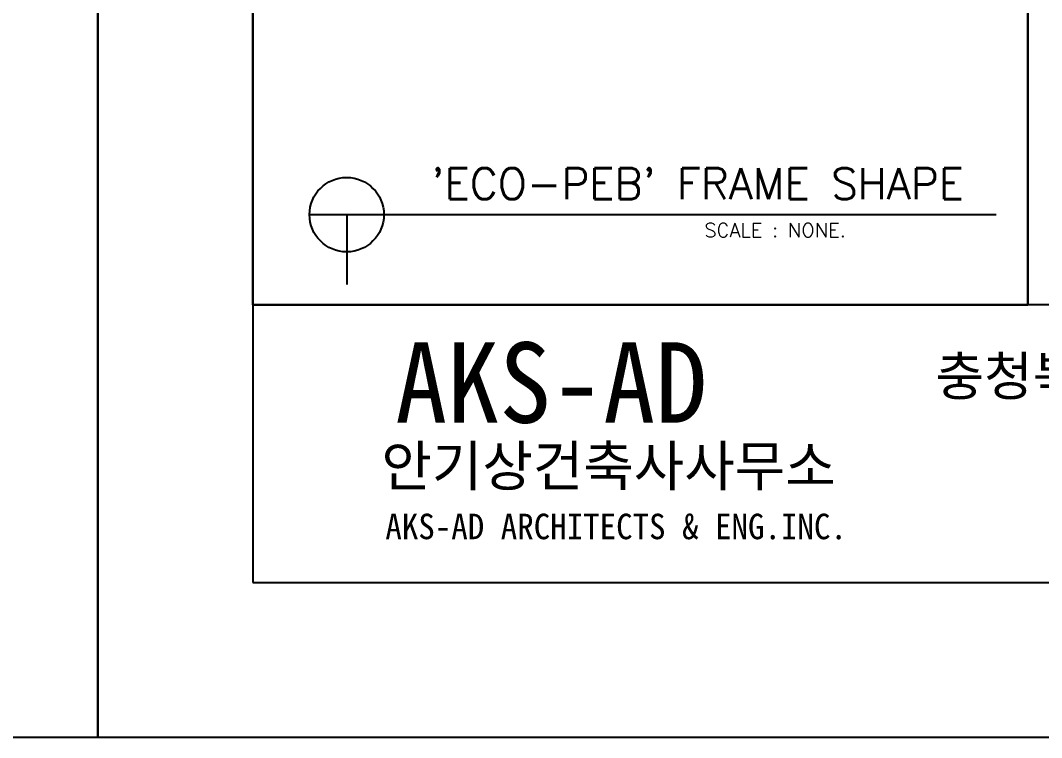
# Model space of a CAD drawing. Header units: metres. Extents: x -297536 to 1852864, y -630451 to -422551.
# Drawn here: x 1716964 to 1736732, y -511651 to -497772 of the extents above; entities that cross this region are included whole.
import ezdxf
from ezdxf.enums import TextEntityAlignment as Align

# ---------------------------------------------------------------- set-up
doc = ezdxf.new("R2010")
doc.units = ezdxf.units.M
doc.header["$LTSCALE"] = 700
for name, color, linetype in [('TEX', 3, 'Continuous'), ('TIT', 2, 'Continuous'), ('된장공장-1$0$FORM', 2, 'Continuous'), ('된장공장-1$0$WID', 4, 'Continuous')]:
    doc.layers.add(name, color=color, linetype=linetype)
doc.styles.add('WHGTXT', font='romans.shx', dxfattribs={"bigfont": 'WHGTXT.shx'})
doc.styles.add('된장공장-1$0$타이틀', font='GulimChe.ttf')

# ---------------------------------------------------------------- blocks, each defined once
blk = doc.blocks.new('Form01')
at = {"ltscale": 0.015}
blk.add_lwpolyline([(0, 0), (420, 0), (420, -297), (0, -297)], close=True, dxfattribs=at)
at = {"layer": '된장공장-1$0$FORM', "color": 4, "ltscale": 250}
blk.add_line((410, -269.095), (10, -269.095), dxfattribs=at)
at = {"layer": '된장공장-1$0$WID', "ltscale": 250}
for p, q in [((10, -10), (10, -287)), ((10, -287), (410, -287))]:
    blk.add_line(p, q, dxfattribs=at)
at = {"color": 1, "ltscale": 250, "style": '된장공장-1$0$타이틀'}
for s, height, p in [('AKS-AD', 5.1925, (19.183, -276.692)), ('AKS-AD ARCHITECTS & ENG.INC.', 1.64582, (18.549, -284.204))]:
    blk.add_text(s, height=height, dxfattribs=at).set_placement(p)
at = {"color": 4, "ltscale": 250, "style": '된장공장-1$0$타이틀'}
blk.add_text('안기상건축사사무소', height=2.5962, dxfattribs=at).set_placement((18.292, -280.772))
at = {"layer": '된장공장-1$0$FORM', "color": 7, "ltscale": 250, "style": '된장공장-1$0$타이틀'}
blk.add_text('충청북도 청주시 상당구 단재로 134, 3F', height=2.5, dxfattribs=at).set_placement((112.606, -274.933), align=Align.RIGHT)

msp = doc.modelspace()

# ---------------------------------------------------------------- linework, layer by layer
at = {"color": 5}
msp.add_line((1721464.2, -503279.4), (1736464.2, -503279.4), dxfattribs=at)
for points in [[(1721464.2, -488279.4), (1736464.2, -488279.4), (1736464.2, -503279.4), (1721464.2, -503279.4)], [(1736464.2, -488279.4), (1751464.2, -488279.4), (1751464.2, -503279.4), (1736464.2, -503279.4)]]:
    msp.add_lwpolyline(points, close=True, dxfattribs=at)
at = {"layer": 'TEX'}
msp.add_line((1723280.2, -501531.3), (1723280.2, -502881.3), dxfattribs=at)
msp.add_circle((1723280.2, -501531.3), 720, dxfattribs=at)
at = {"layer": 'TIT', "color": 3}
for p, q in [((1722560.2, -501531.3), (1724180.2, -501531.3)), ((1724180.2, -501531.3), (1735850.8, -501531.3))]:
    msp.add_line(p, q, dxfattribs=at)

# ---------------------------------------------------------------- block references
at = {"xscale": 300, "yscale": 300, "zscale": 300}
for p in [(1592464.2, -422550.9), (1718464.2, -422550.9)]:
    msp.add_blockref('Form01', p, dxfattribs=at)

# ---------------------------------------------------------------- texts
at = {"layer": 'TEX', "style": 'WHGTXT'}
msp.add_text("'ECO-PEB' FRAME SHAPE", height=600, dxfattribs=at).set_placement((1730073.4, -501231.3), align=Align.CENTER)
msp.add_text('SCALE : NONE.', height=275.2, rotation=0, dxfattribs=at).set_placement((1730205.6, -501831.3), align=Align.MIDDLE_LEFT)

doc.saveas('drawing.dxf')
